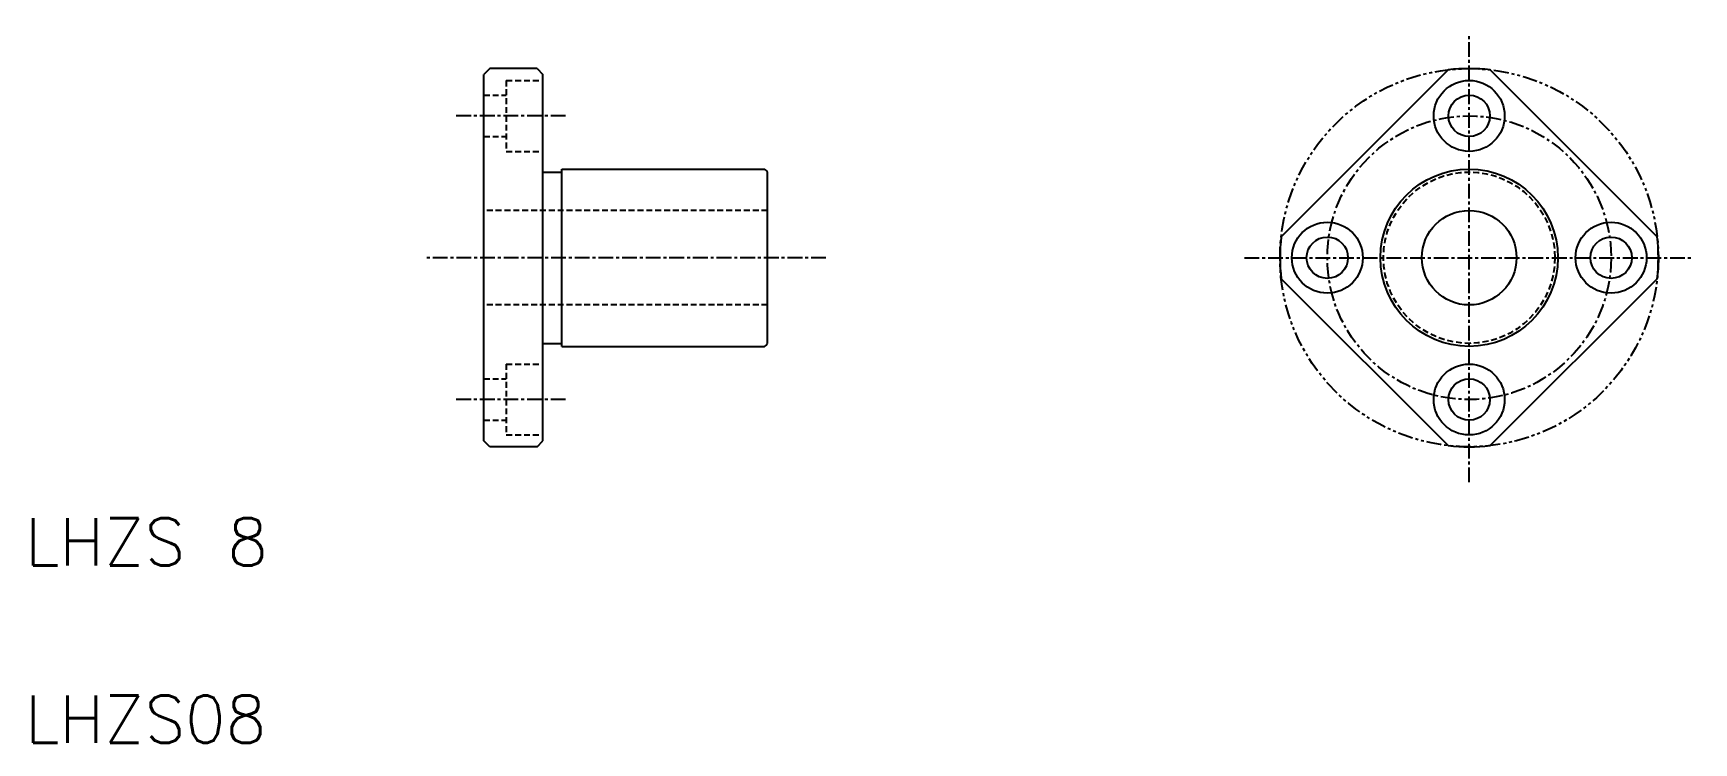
# Model space of a CAD drawing. Extents: x 260 to 401, y 150 to 210.
import ezdxf

# ---------------------------------------------------------------- set-up
doc = ezdxf.new("R2010")
doc.units = 0
for name, pattern in [('CENTER', [2, 1.25, -0.25, 0.25, -0.25]), ('DASHED', [0.75, 0.5, -0.25]), ('PHANTOM', [2.5, 1.25, -0.25, 0.25, -0.25, 0.25, -0.25])]:
    doc.linetypes.add(name, pattern=pattern)
doc.layers.get('0').update_dxf_attribs({"linetype": 'CONTINUOUS'})
doc.layers.add('CENTER', color=1, linetype='CENTER')
doc.styles.get("Standard").update_dxf_attribs({"font": 'txt.shx', "bigfont": 'bigfont.shx'})

msp = doc.modelspace()

# ---------------------------------------------------------------- linework, layer by layer
at = {"color": 7, "linetype": 'CONTINUOUS'}
for p, q in [((298.78, 207.19), (298.28, 206.69)), ((298.28, 175.69), (298.28, 206.69)), ((302.78, 207.19), (298.78, 207.19)), ((302.78, 207.19), (303.28, 206.69)), ((303.28, 175.69), (303.28, 206.69)), ((379.84, 207.09), (365.71, 192.96)), ((397.52, 192.96), (383.39, 207.09)), ((303.28, 198.44), (304.88, 198.44)), ((304.88, 198.69), (322.03, 198.69)), ((304.88, 183.69), (304.88, 198.69)), ((322.28, 183.94), (322.28, 198.43)), ((379.84, 175.29), (365.71, 189.41)), ((397.52, 189.41), (383.39, 175.29)), ((303.28, 183.94), (304.88, 183.94)), ((304.88, 183.69), (322.03, 183.69)), ((307.66, 183.69), (307.66, 183.69)), ((312.03, 183.69), (312.03, 183.69)), ((298.78, 175.19), (298.28, 175.69)), ((302.78, 175.19), (303.28, 175.69)), ((302.78, 175.19), (298.78, 175.19))]:
    msp.add_line(p, q, dxfattribs=at)
at = {"color": 3, "linetype": 'DASHED'}
for p, q in [((300.18, 206.19), (300.18, 200.19)), ((300.18, 206.19), (303.28, 206.19)), ((298.28, 204.94), (300.18, 204.94)), ((298.28, 201.44), (300.18, 201.44)), ((300.18, 200.19), (303.28, 200.19)), ((322.28, 195.19), (298.28, 195.19)), ((322.28, 187.19), (298.28, 187.19)), ((300.18, 182.19), (300.18, 176.19)), ((300.18, 182.19), (303.28, 182.19)), ((298.28, 180.94), (300.18, 180.94)), ((298.28, 177.44), (300.18, 177.44)), ((300.18, 176.19), (303.28, 176.19))]:
    msp.add_line(p, q, dxfattribs=at)
at = {"color": 3, "linetype": 'PHANTOM'}
msp.add_circle((381.62, 191.19), 16, dxfattribs=at)
at = {"color": 7, "linetype": 'CONTINUOUS'}
for centre, radius in [((381.62, 203.19), 3), ((381.62, 203.19), 1.75), ((381.62, 191.19), 7.5), ((369.62, 191.19), 3), ((381.62, 191.19), 4), ((393.62, 191.19), 3), ((369.62, 191.19), 1.75), ((393.62, 191.19), 1.75), ((381.62, 179.19), 3), ((381.62, 179.19), 1.75)]:
    msp.add_circle(centre, radius, dxfattribs=at)
at = {"color": 3, "linetype": 'DASHED'}
msp.add_circle((381.62, 191.19), 7.25, dxfattribs=at)
at = {"color": 7, "linetype": 'CONTINUOUS'}
for centre, radius, start, end in [((381.62, 191.19), 16, 83.6248, 96.3752), ((321.53, 197.94), 0.9, 33.5573, 56.4427), ((381.62, 191.19), 16, 173.6248, 186.3752), ((381.62, 191.19), 16, 353.6248, 6.3752), ((321.53, 184.44), 0.9, 303.5573, 326.4427), ((381.62, 191.19), 16, 263.6248, 276.3752)]:
    msp.add_arc(centre, radius, start, end, dxfattribs=at)
at = {"layer": 'CENTER', "color": 1, "linetype": 'CENTER'}
for p, q in [((381.62, 172.19), (381.62, 210.19)), ((305.2, 203.19), (295.94, 203.19)), ((327.22, 191.19), (293.38, 191.19)), ((362.62, 191.19), (400.62, 191.19)), ((305.2, 179.19), (295.94, 179.19))]:
    msp.add_line(p, q, dxfattribs=at)
msp.add_circle((381.62, 191.19), 12, dxfattribs=at)

# ---------------------------------------------------------------- texts
at = {"color": 7, "linetype": 'CONTINUOUS'}
for s, p in [('LHZS 8', (259.48, 165.14)), ('LHZS08', (259.48, 150.14))]:
    msp.add_text(s, height=4, dxfattribs=at).set_placement(p)

doc.saveas('drawing.dxf')
